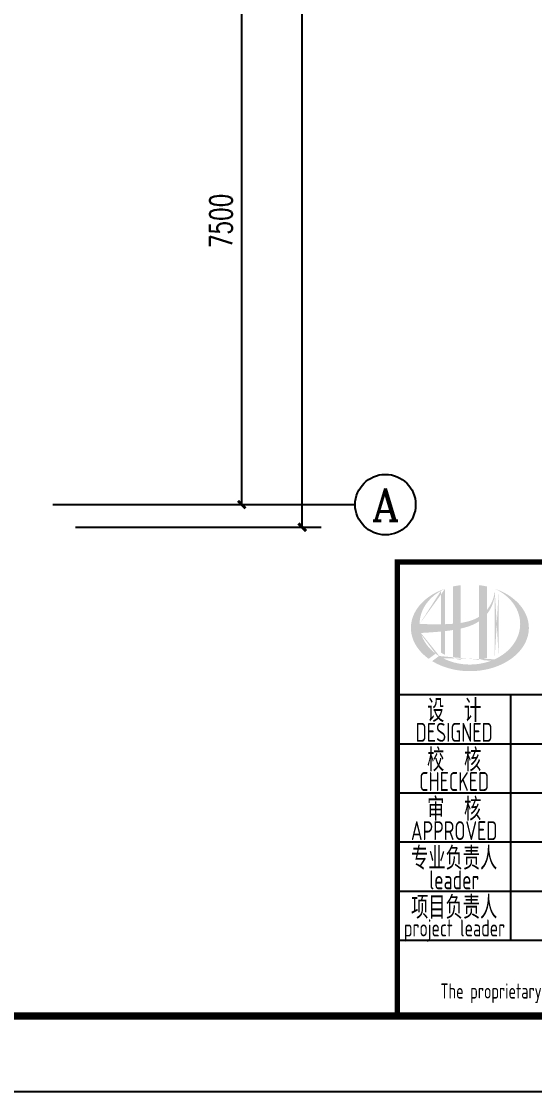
# Model space of a CAD drawing. Extents: x 4532298 to 10139194, y -639876 to -207028.
# Drawn here: x 4900831 to 4907619, y -350159 to -336009 of the extents above; entities that cross this region are included whole.
import ezdxf
from ezdxf.enums import TextEntityAlignment as Align

# ---------------------------------------------------------------- set-up
doc = ezdxf.new("R2010")
doc.units = 0
doc.header["$LTSCALE"] = 1000
doc.header["$MEASUREMENT"] = 0
doc.layers.get('0').update_dxf_attribs({"linetype": 'CONTINUOUS'})
doc.layers.get('Defpoints').update_dxf_attribs({"linetype": 'CONTINUOUS'})
for name, color, linetype in [('AXIS_TEXT', 7, 'CONTINUOUS'), ('PUB_TITLE', 4, 'CONTINUOUS'), ('建筑底图', 251, 'CONTINUOUS')]:
    doc.layers.add(name, color=color, linetype=linetype)
doc.styles.add('_TCH_AXIS', font='COMPLEX', dxfattribs={"bigfont": 'GBCBIG'})
doc.styles.add('_TCH_DIM_T3', font='SIMPLEX', dxfattribs={"width": 0.705882, "bigfont": 'GBCBIG'})
doc.styles.add('AHD', font='sceie.shx', dxfattribs={"width": 0.7, "bigfont": 'sceic.shx'})
doc.styles.add('COMPLEX', font='COMPLEX')
doc.dimstyles.new('_TCH_ARCH&&100', dxfattribs={"dimtxt": 297.5, "dimasz": 100, "dimexe": 250, "dimexo": 300, "dimgap": 126.25, "dimtad": 1, "dimdec": 0, "dimzin": 0, "dimdsep": 46, "dimtxsty": '_TCH_DIM_T3', "dimblk": 'ARCHTICK', "dimcen": 0.09, "dimclrt": 7, "dimazin": 2, "dimtfac": 1, "dimtdec": 0, "dimtix": 1, "dimtmove": 2, "dimatfit": 3, "dimfxl": 0, "dimtolj": 1, "dimtzin": 0, "dimarcsym": 0})

# ---------------------------------------------------------------- blocks, each defined once
blk = doc.blocks.new('_ArchTick')
at = {"color": 0, "linetype": 'ByBlock', "const_width": 0.4}
blk.add_lwpolyline([(-0.5, -0.5), (0.5, 0.5)], dxfattribs=at)
blk = doc.blocks.new('*D474')
at = {"layer": 'Defpoints', "color": 0, "transparency": 16777216}
for p in [(4901246, -297098), (4904546, -297098), (4901246, -342698)]:
    blk.add_point(p, dxfattribs=at)
at = {"layer": '建筑底图', "color": 0, "lineweight": -2, "transparency": 16777216}
for p, q in [((4901546, -297098), (4904796, -297098)), ((4904546, -342698), (4904546, -297098)), ((4901546, -342698), (4904796, -342698))]:
    blk.add_line(p, q, dxfattribs=at)
at = {"layer": '建筑底图', "color": 0, "lineweight": -2, "transparency": 16777216, "xscale": 100, "yscale": 100, "zscale": 100}
for p, rotation in [((4904546, -297098), 90), ((4904546, -342698), 270)]:
    blk.add_blockref('_ArchTick', p, dxfattribs=dict(at, rotation=rotation))
at = {"layer": '建筑底图', "color": 7, "transparency": 16777216, "insert": (4904271, -319898), "char_height": 297.5, "attachment_point": 5, "rotation": 90, "style": '_TCH_DIM_T3'}
blk.add_mtext('\\A1;45600', dxfattribs=at)
blk = doc.blocks.new('*D475')
at = {"layer": 'Defpoints', "color": 0, "transparency": 16777216}
for p in [(4901246, -334898), (4903746, -334898), (4901246, -342398)]:
    blk.add_point(p, dxfattribs=at)
at = {"layer": '建筑底图', "color": 0, "lineweight": -2, "transparency": 16777216}
for p, q in [((4901546, -334898), (4903996, -334898)), ((4903746, -342398), (4903746, -334898)), ((4901546, -342398), (4903996, -342398))]:
    blk.add_line(p, q, dxfattribs=at)
at = {"layer": '建筑底图', "color": 0, "lineweight": -2, "transparency": 16777216, "xscale": 100, "yscale": 100, "zscale": 100}
for p, rotation in [((4903746, -334898), 90), ((4903746, -342398), 270)]:
    blk.add_blockref('_ArchTick', p, dxfattribs=dict(at, rotation=rotation))
at = {"layer": '建筑底图', "color": 7, "transparency": 16777216, "insert": (4903471, -338648), "char_height": 297.5, "attachment_point": 5, "rotation": 90, "style": '_TCH_DIM_T3'}
blk.add_mtext('\\A1;7500', dxfattribs=at)
blk = doc.blocks.new('_AXISO')
blk.add_circle((0, 0), 0.5)
at = {"layer": 'AXIS_TEXT', "style": 'COMPLEX', "width": 1.041667}
blk.add_attdef('A', text='', height=0.56, dxfattribs=at).set_placement((-0.25, -0.28), (0.25, -0.28), align=Align.FIT)

msp = doc.modelspace()

# ---------------------------------------------------------------- hatches: boundary and pattern name
h = msp.add_hatch(color=256)
edge = h.paths.add_edge_path()
edge.add_spline(control_points=[(4906641.7, -344037.2), (4906647.8, -344035.8), (4906653.9, -344034.4), (4906703, -344022.5), (4906745.6, -344009.5), (4906820.6, -343978.4), (4906853.6, -343961.4), (4906884.4, -343940.8)], knot_values=[61.629012, 61.629012, 61.629012, 61.629012, 63.3304306, 63.3304306, 75.3536336, 75.3536336, 85.3986489, 85.3986489, 85.3986489, 85.3986489], degree=3, periodic=0)
edge.add_line((4906884.4, -343940.8), (4906884.4, -344451.1))
edge.add_spline(control_points=[(4906884.4, -344451.1), (4906901.6, -344448.3), (4906918.6, -344445), (4906953.3, -344436.9), (4906971, -344432.1), (4906988.4, -344426.6)], knot_values=[4.9084564, 4.9084564, 4.9084564, 4.9084564, 4.9928212, 4.9928212, 5.0830337, 5.0830337, 5.0830337, 5.0830337], degree=3, periodic=0)
edge.add_line((4906988.4, -344426.6), (4906988.4, -343845.2))
edge.add_spline(control_points=[(4906988.4, -343845.2), (4906997.1, -343834.3), (4907005.3, -343822.9), (4907031.3, -343783.3), (4907047, -343753.3), (4907076.3, -343680.5), (4907087.5, -343636.7), (4907092.2, -343591.4), (4907092.3, -343590.1), (4907092.4, -343588.9)], knot_values=[97.9917441, 97.9917441, 97.9917441, 97.9917441, 101.6421898, 101.6421898, 110.3379755, 110.3379755, 121.9343221, 121.9343221, 122.2706915, 122.2706915, 122.2706915, 122.2706915], degree=3, periodic=0)
edge.add_line((4907092.4, -343588.9), (4907092.4, -343518.4))
edge.add_spline(control_points=[(4907092.4, -343518.4), (4907092.3, -343526.1), (4907092, -343533.8), (4907091.4, -343541.5)], knot_values=[126.194075, 126.194075, 126.194075, 126.194075, 128.3967624, 128.3967624, 128.3967624, 128.3967624], degree=3, periodic=0)
edge.add_spline(control_points=[(4907091.4, -343541.5), (4907090.9, -343547.7), (4907090.3, -343553.9), (4907089.5, -343560.1)], knot_values=[124.4170495, 124.4170495, 124.4170495, 124.4170495, 126.194075, 126.194075, 126.194075, 126.194075], degree=3, periodic=0)
edge.add_spline(control_points=[(4907089.5, -343560.1), (4907088.4, -343569.2), (4907086.9, -343578.3), (4907085.1, -343587.4)], knot_values=[121.8052898, 121.8052898, 121.8052898, 121.8052898, 124.4170495, 124.4170495, 124.4170495, 124.4170495], degree=3, periodic=0)
edge.add_spline(control_points=[(4907085.1, -343587.4), (4907082.8, -343599.6), (4907079.8, -343611.7), (4907076.3, -343623.7)], knot_values=[118.3157402, 118.3157402, 118.3157402, 118.3157402, 121.8052898, 121.8052898, 121.8052898, 121.8052898], degree=3, periodic=0)
edge.add_spline(control_points=[(4907076.3, -343623.7), (4907072.8, -343635.8), (4907068.8, -343647.9), (4907064.2, -343659.7)], knot_values=[114.7959879, 114.7959879, 114.7959879, 114.7959879, 118.3157402, 118.3157402, 118.3157402, 118.3157402], degree=3, periodic=0)
edge.add_spline(control_points=[(4907064.2, -343659.7), (4907059.7, -343671.4), (4907054.8, -343682.9), (4907049.3, -343694.3)], knot_values=[111.3296409, 111.3296409, 111.3296409, 111.3296409, 114.7959879, 114.7959879, 114.7959879, 114.7959879], degree=3, periodic=0)
edge.add_spline(control_points=[(4907049.3, -343694.3), (4907043.8, -343705.8), (4907037.8, -343717.2), (4907031.3, -343728.3)], knot_values=[107.7952896, 107.7952896, 107.7952896, 107.7952896, 111.3296409, 111.3296409, 111.3296409, 111.3296409], degree=3, periodic=0)
edge.add_spline(control_points=[(4907031.3, -343728.3), (4907025, -343739.1), (4907018.3, -343749.6), (4907011.2, -343759.9)], knot_values=[104.3435789, 104.3435789, 104.3435789, 104.3435789, 107.7952896, 107.7952896, 107.7952896, 107.7952896], degree=3, periodic=0)
edge.add_spline(control_points=[(4907011.2, -343759.9), (4907004, -343770.3), (4906996.4, -343780.3), (4906988.4, -343790)], knot_values=[100.8506997, 100.8506997, 100.8506997, 100.8506997, 104.3435789, 104.3435789, 104.3435789, 104.3435789], degree=3, periodic=0)
edge.add_line((4906988.4, -343790), (4906988.4, -343480.8))
edge.add_spline(control_points=[(4906988.4, -343480.8), (4906954.4, -343473.2), (4906919.6, -343467.3), (4906884.4, -343463.2)], knot_values=[4.4239994, 4.4239994, 4.4239994, 4.4239994, 4.5587406, 4.5587406, 4.5587406, 4.5587406], degree=3, periodic=0)
edge.add_line((4906884.4, -343463.2), (4906884.4, -343881.4))
edge.add_spline(control_points=[(4906884.4, -343881.4), (4906812.5, -343925.9), (4906728.3, -343949.1), (4906641.7, -343962.2)], knot_values=[63.2462151, 63.2462151, 63.2462151, 63.2462151, 87.6891235, 87.6891235, 87.6891235, 87.6891235], degree=3, periodic=0)
edge.add_line((4906641.7, -343962.2), (4906641.7, -343463.2))
edge.add_spline(control_points=[(4906641.7, -343463.2), (4906606.6, -343467.3), (4906571.8, -343473.2), (4906537.7, -343480.8)], knot_values=[4.8660382, 4.8660382, 4.8660382, 4.8660382, 5.0007773, 5.0007773, 5.0007773, 5.0007773], degree=3, periodic=0)
edge.add_line((4906537.7, -343480.8), (4906537.7, -343973.6))
edge.add_spline(control_points=[(4906537.7, -343973.6), (4906536, -343973.7), (4906501.1, -343976.4), (4906466.5, -343978.1), (4906433.7, -343979.1)], knot_values=[43.6573559, 43.6573559, 43.6573559, 43.6573559, 44.1342527, 53.4970917, 53.4970917, 53.4970917, 53.4970917], degree=3, periodic=0)
edge.add_line((4906433.7, -343979.1), (4906433.7, -343510))
edge.add_spline(control_points=[(4906433.7, -343510), (4906416.7, -343515.9), (4906399.9, -343522.2), (4906383.5, -343528.9)], knot_values=[5.1415698, 5.1415698, 5.1415698, 5.1415698, 5.2129208, 5.2129208, 5.2129208, 5.2129208], degree=3, periodic=0)
edge.add_spline(control_points=[(4906383.5, -343528.9), (4906376.6, -343531.7), (4906369.8, -343534.6), (4906337.6, -343548.8), (4906313, -343561.1), (4906289.5, -343574.3)], knot_values=[5.2129208, 5.2129208, 5.2129208, 5.2129208, 5.2429596, 5.2429596, 5.3556227, 5.3556227, 5.3556227, 5.3556227], degree=3, periodic=0)
edge.add_spline(control_points=[(4906289.5, -343574.3), (4906274.7, -343582.6), (4906260.2, -343591.4), (4906246.2, -343600.5)], knot_values=[5.3556227, 5.3556227, 5.3556227, 5.3556227, 5.4269737, 5.4269737, 5.4269737, 5.4269737], degree=3, periodic=0)
edge.add_spline(control_points=[(4906246.2, -343600.5), (4906238.8, -343605.3), (4906231.5, -343610.2), (4906218, -343619.7), (4906211.8, -343624.2), (4906205.7, -343628.8)], knot_values=[5.4269737, 5.4269737, 5.4269737, 5.4269737, 5.4647645, 5.4647645, 5.4983247, 5.4983247, 5.4983247, 5.4983247], degree=3, periodic=0)
edge.add_spline(control_points=[(4906205.7, -343628.8), (4906179.6, -343648.4), (4906155.5, -343669.3), (4906133.6, -343691.2)], knot_values=[5.4983247, 5.4983247, 5.4983247, 5.4983247, 5.6410266, 5.6410266, 5.6410266, 5.6410266], degree=3, periodic=0)
edge.add_spline(control_points=[(4906133.6, -343691.2), (4906126.6, -343698.2), (4906119.9, -343705.3), (4906099.4, -343727.9), (4906086.5, -343743.8), (4906074.8, -343760)], knot_values=[5.6410266, 5.6410266, 5.6410266, 5.6410266, 5.6865694, 5.6865694, 5.7837285, 5.7837285, 5.7837285, 5.7837285], degree=3, periodic=0)
edge.add_spline(control_points=[(4906074.8, -343760), (4906059.6, -343780.7), (4906046.3, -343802.1), (4906033.2, -343827.1), (4906031.6, -343830.3), (4906030, -343833.4)], knot_values=[5.7837285, 5.7837285, 5.7837285, 5.7837285, 5.9083744, 5.9083744, 5.9264305, 5.9264305, 5.9264305, 5.9264305], degree=3, periodic=0)
edge.add_spline(control_points=[(4906030, -343833.4), (4906017.5, -343858.6), (4906007.5, -343884.2), (4906000, -343910.2)], knot_values=[5.9264305, 5.9264305, 5.9264305, 5.9264305, 6.0691324, 6.0691324, 6.0691324, 6.0691324], degree=3, periodic=0)
edge.add_spline(control_points=[(4906000, -343910.2), (4905996.8, -343921.3), (4905994, -343932.4), (4905988.7, -343958.6), (4905986.4, -343973.6), (4905985, -343988.7)], knot_values=[6.0691324, 6.0691324, 6.0691324, 6.0691324, 6.1301793, 6.1301793, 6.2118343, 6.2118343, 6.2118343, 6.2118343], degree=3, periodic=0)
edge.add_spline(control_points=[(4905985, -343988.7), (4905983.7, -344001.8), (4905983.1, -344015), (4905983.1, -344028.2)], knot_values=[6.2118343, 6.2118343, 6.2118343, 6.2118343, 6.2831853, 6.2831853, 6.2831853, 6.2831853], degree=3, periodic=0)
edge.add_spline(control_points=[(4905983.1, -344028.2), (4905983.1, -344037.6), (4905983.4, -344046.9), (4905984, -344056.2)], knot_values=[6.2831853, 6.2831853, 6.2831853, 6.2831853, 6.3336547, 6.3336547, 6.3336547, 6.3336547], degree=3, periodic=0)
edge.add_spline(control_points=[(4905984, -344056.2), (4905985.3, -344074.9), (4905987.8, -344093.5), (4905991.5, -344112)], knot_values=[6.3336547, 6.3336547, 6.3336547, 6.3336547, 6.4345936, 6.4345936, 6.4345936, 6.4345936], degree=3, periodic=0)
edge.add_spline(control_points=[(4905991.5, -344112), (4905991.8, -344113.2), (4905992.1, -344114.4), (4905996, -344132.9), (4906000.8, -344150.1), (4906006.6, -344167.1)], knot_values=[6.4345936, 6.4345936, 6.4345936, 6.4345936, 6.4412784, 6.4412784, 6.5355325, 6.5355325, 6.5355325, 6.5355325], degree=3, periodic=0)
edge.add_spline(control_points=[(4906006.6, -344167.1), (4906012.9, -344185.4), (4906020.4, -344203.4), (4906029.1, -344221.2)], knot_values=[6.5355325, 6.5355325, 6.5355325, 6.5355325, 6.6364714, 6.6364714, 6.6364714, 6.6364714], degree=3, periodic=0)
edge.add_spline(control_points=[(4906029.1, -344221.2), (4906031.3, -344225.7), (4906033.6, -344230.1), (4906043, -344247.8), (4906050.7, -344260.8), (4906059, -344273.6)], knot_values=[6.6364714, 6.6364714, 6.6364714, 6.6364714, 6.6618943, 6.6618943, 6.7374102, 6.7374102, 6.7374102, 6.7374102], degree=3, periodic=0)
edge.add_spline(control_points=[(4906059, -344273.6), (4906070.2, -344290.8), (4906082.6, -344307.6), (4906096.1, -344324)], knot_values=[6.7374102, 6.7374102, 6.7374102, 6.7374102, 6.8383491, 6.8383491, 6.8383491, 6.8383491], degree=3, periodic=0)
edge.add_spline(control_points=[(4906096.1, -344324), (4906102, -344331.1), (4906108.2, -344338.2), (4906122.7, -344354.2), (4906131.2, -344363), (4906140.1, -344371.6)], knot_values=[6.8383491, 6.8383491, 6.8383491, 6.8383491, 6.8825101, 6.8825101, 6.939288, 6.939288, 6.939288, 6.939288], degree=3, periodic=0)
edge.add_spline(control_points=[(4906140.1, -344371.6), (4906155.9, -344387), (4906172.8, -344401.8), (4906190.7, -344416)], knot_values=[6.939288, 6.939288, 6.939288, 6.939288, 7.0402268, 7.0402268, 7.0402268, 7.0402268], degree=3, periodic=0)
edge.add_spline(control_points=[(4906190.7, -344416), (4906199.6, -344423.1), (4906208.8, -344430.1), (4906218.2, -344436.9)], knot_values=[7.0402268, 7.0402268, 7.0402268, 7.0402268, 7.0906963, 7.0906963, 7.0906963, 7.0906963], degree=3, periodic=0)
edge.add_line((4906218.2, -344436.9), (4906309.4, -344368.5))
edge.add_ellipse((4906763.1, -343976.2), major_axis=(665, 0), ratio=0.8066765, start_angle=192.81901, end_angle=226.98533, ccw=False)
edge.add_spline(control_points=[(4906114.6, -344095.3), (4906138.7, -344093.8), (4906162.7, -344092.3), (4906251.4, -344086.8), (4906316.2, -344082.5), (4906381.7, -344076.2)], knot_values=[11.3982633, 11.3982633, 11.3982633, 11.3982633, 18.4072897, 18.4072897, 37.1809397, 37.1809397, 37.1809397, 37.1809397], degree=3, periodic=0)
edge.add_line((4906381.7, -344076.2), (4906381.7, -344355.2))
edge.add_spline(control_points=[(4906381.7, -344355.2), (4906385.3, -344357.5), (4906388.9, -344359.7), (4906405.8, -344369.9), (4906419.6, -344377.4), (4906433.7, -344384.6)], knot_values=[4.0499446, 4.0499446, 4.0499446, 4.0499446, 4.0720206, 4.0720206, 4.153257, 4.153257, 4.153257, 4.153257], degree=3, periodic=0)
edge.add_line((4906433.7, -344384.6), (4906433.7, -344070.7))
edge.add_spline(control_points=[(4906433.7, -344070.7), (4906465.9, -344067), (4906498.3, -344062.8), (4906533.2, -344057.4), (4906535.5, -344057.1), (4906537.7, -344056.7)], knot_values=[42.1350086, 42.1350086, 42.1350086, 42.1350086, 51.3072277, 51.3072277, 51.9485742, 51.9485742, 51.9485742, 51.9485742], degree=3, periodic=0)
edge.add_line((4906537.7, -344056.7), (4906537.7, -344426.7))
edge.add_spline(control_points=[(4906537.7, -344426.7), (4906571.4, -344437.2), (4906606.2, -344445.4), (4906641.7, -344451.1)], knot_values=[4.3417397, 4.3417397, 4.3417397, 4.3417397, 4.5163155, 4.5163155, 4.5163155, 4.5163155], degree=3, periodic=0)
edge.add_line((4906641.7, -344451.1), (4906641.7, -344037.2))
edge = h.paths.add_edge_path(flags=16)
edge.add_ellipse((4906763.1, -343976.2), major_axis=(665, 0), ratio=0.8066765, start_angle=124.98746, end_angle=179.99898, ccw=False)
edge.add_line((4906381.7, -343536.7), (4906381.7, -343980.3))
edge.add_spline(control_points=[(4906381.7, -343980.3), (4906286.4, -343981.6), (4906192.4, -343978.6), (4906098, -343976.2)], knot_values=[11.2737302, 11.2737302, 11.2737302, 11.2737302, 38.6875129, 38.6875129, 38.6875129, 38.6875129], degree=3, periodic=0)
edge = h.paths.add_edge_path()
edge.add_spline(control_points=[(4906264.2, -344467.4), (4906295.3, -344486.4), (4906328.4, -344503.6), (4906413.1, -344540.9), (4906466.3, -344558.7), (4906577.1, -344585.3), (4906634.5, -344594), (4906750.7, -344601.8), (4906809.3, -344600.8), (4906924.9, -344589.4), (4906981.8, -344578.8), (4907090.8, -344548.8), (4907142.9, -344529.2), (4907239.8, -344482.4), (4907284.6, -344455), (4907364.6, -344394.1), (4907399.8, -344360.5), (4907459.1, -344289), (4907483.2, -344251.1), (4907519.6, -344173), (4907531.9, -344132.8), (4907544.4, -344051.6), (4907544.7, -344010.6), (4907533.2, -343929.1), (4907521.4, -343888.6), (4907485.8, -343809.9), (4907462, -343771.7), (4907403.2, -343699.5), (4907368.2, -343665.6), (4907288.4, -343603.9), (4907243.6, -343576.2), (4907162.4, -343536.5), (4907128.1, -343522.2), (4907092.4, -343510)], knot_values=[0.8864206, 0.8864206, 0.8864206, 0.8864206, 1.0405566, 1.0405566, 1.2611724, 1.2611724, 1.4817883, 1.4817883, 1.7024042, 1.7024042, 1.9230201, 1.9230201, 2.1436359, 2.1436359, 2.3642518, 2.3642518, 2.5848677, 2.5848677, 2.8054836, 2.8054836, 3.0260994, 3.0260994, 3.2467153, 3.2467153, 3.4685202, 3.4685202, 3.6903251, 3.6903251, 3.9121301, 3.9121301, 4.133935, 4.133935, 4.2832086, 4.2832086, 4.2832086, 4.2832086], degree=3, periodic=0)
edge.add_line((4907092.4, -343510), (4907092.4, -343510.1))
edge.add_spline(control_points=[(4907092.4, -343510.2), (4907092.4, -343512.9), (4907092.4, -343515.7), (4907092.4, -343518.4)], knot_values=[128.3967624, 128.3967624, 128.3967624, 128.3967624, 129.1921934, 129.1921934, 129.1921934, 129.1921934], degree=3, periodic=0)
edge.add_line((4907092.4, -343518.4), (4907092.4, -344442.3))
edge.add_ellipse((4906763.1, -343976.2), major_axis=(665, 0), ratio=0.8066765, start_angle=232.10542, end_angle=299.68334, ccw=False)
edge.add_line((4906354.6, -344399.6), (4906264.2, -344467.4))
edge = h.paths.add_edge_path(flags=16)
edge.add_ellipse((4906763.1, -343976.2), major_axis=(665, 0), ratio=0.8066765, start_angle=304.98746, end_angle=415.01211, ccw=False)
edge.add_line((4907144.4, -344415.7), (4907144.4, -343536.7))
h = msp.add_hatch(color=256)
edge = h.paths.add_edge_path()
edge.add_spline(control_points=[(4906641.7, -344037.2), (4906647.8, -344035.8), (4906653.9, -344034.4), (4906703, -344022.5), (4906745.6, -344009.5), (4906820.6, -343978.4), (4906853.6, -343961.4), (4906884.4, -343940.8)], knot_values=[61.629012, 61.629012, 61.629012, 61.629012, 63.3304306, 63.3304306, 75.3536336, 75.3536336, 85.3986489, 85.3986489, 85.3986489, 85.3986489], degree=3, periodic=0)
edge.add_line((4906884.4, -343940.8), (4906884.4, -344451.1))
edge.add_spline(control_points=[(4906884.4, -344451.1), (4906901.6, -344448.3), (4906918.6, -344445), (4906953.3, -344436.9), (4906971, -344432.1), (4906988.4, -344426.6)], knot_values=[4.9084564, 4.9084564, 4.9084564, 4.9084564, 4.9928212, 4.9928212, 5.0830337, 5.0830337, 5.0830337, 5.0830337], degree=3, periodic=0)
edge.add_line((4906988.4, -344426.6), (4906988.4, -343845.2))
edge.add_spline(control_points=[(4906988.4, -343845.2), (4906997.1, -343834.3), (4907005.3, -343822.9), (4907031.3, -343783.3), (4907047, -343753.3), (4907076.3, -343680.5), (4907087.5, -343636.7), (4907092.2, -343591.4), (4907092.3, -343590.1), (4907092.4, -343588.9)], knot_values=[97.9917441, 97.9917441, 97.9917441, 97.9917441, 101.6421898, 101.6421898, 110.3379755, 110.3379755, 121.9343221, 121.9343221, 122.2706915, 122.2706915, 122.2706915, 122.2706915], degree=3, periodic=0)
edge.add_line((4907092.4, -343588.9), (4907092.4, -343518.4))
edge.add_spline(control_points=[(4907092.4, -343518.4), (4907092.3, -343526.1), (4907092, -343533.8), (4907091.4, -343541.5)], knot_values=[126.194075, 126.194075, 126.194075, 126.194075, 128.3967624, 128.3967624, 128.3967624, 128.3967624], degree=3, periodic=0)
edge.add_spline(control_points=[(4907091.4, -343541.5), (4907090.9, -343547.7), (4907090.3, -343553.9), (4907089.5, -343560.1)], knot_values=[124.4170495, 124.4170495, 124.4170495, 124.4170495, 126.194075, 126.194075, 126.194075, 126.194075], degree=3, periodic=0)
edge.add_spline(control_points=[(4907089.5, -343560.1), (4907088.4, -343569.2), (4907086.9, -343578.3), (4907085.1, -343587.4)], knot_values=[121.8052898, 121.8052898, 121.8052898, 121.8052898, 124.4170495, 124.4170495, 124.4170495, 124.4170495], degree=3, periodic=0)
edge.add_spline(control_points=[(4907085.1, -343587.4), (4907082.8, -343599.6), (4907079.8, -343611.7), (4907076.3, -343623.7)], knot_values=[118.3157402, 118.3157402, 118.3157402, 118.3157402, 121.8052898, 121.8052898, 121.8052898, 121.8052898], degree=3, periodic=0)
edge.add_spline(control_points=[(4907076.3, -343623.7), (4907072.8, -343635.8), (4907068.8, -343647.9), (4907064.2, -343659.7)], knot_values=[114.7959879, 114.7959879, 114.7959879, 114.7959879, 118.3157402, 118.3157402, 118.3157402, 118.3157402], degree=3, periodic=0)
edge.add_spline(control_points=[(4907064.2, -343659.7), (4907059.7, -343671.4), (4907054.8, -343682.9), (4907049.3, -343694.3)], knot_values=[111.3296409, 111.3296409, 111.3296409, 111.3296409, 114.7959879, 114.7959879, 114.7959879, 114.7959879], degree=3, periodic=0)
edge.add_spline(control_points=[(4907049.3, -343694.3), (4907043.8, -343705.8), (4907037.8, -343717.2), (4907031.3, -343728.3)], knot_values=[107.7952896, 107.7952896, 107.7952896, 107.7952896, 111.3296409, 111.3296409, 111.3296409, 111.3296409], degree=3, periodic=0)
edge.add_spline(control_points=[(4907031.3, -343728.3), (4907025, -343739.1), (4907018.3, -343749.6), (4907011.2, -343759.9)], knot_values=[104.3435789, 104.3435789, 104.3435789, 104.3435789, 107.7952896, 107.7952896, 107.7952896, 107.7952896], degree=3, periodic=0)
edge.add_spline(control_points=[(4907011.2, -343759.9), (4907004, -343770.3), (4906996.4, -343780.3), (4906988.4, -343790)], knot_values=[100.8506997, 100.8506997, 100.8506997, 100.8506997, 104.3435789, 104.3435789, 104.3435789, 104.3435789], degree=3, periodic=0)
edge.add_line((4906988.4, -343790), (4906988.4, -343480.8))
edge.add_spline(control_points=[(4906988.4, -343480.8), (4906954.4, -343473.2), (4906919.6, -343467.3), (4906884.4, -343463.2)], knot_values=[4.4239994, 4.4239994, 4.4239994, 4.4239994, 4.5587406, 4.5587406, 4.5587406, 4.5587406], degree=3, periodic=0)
edge.add_line((4906884.4, -343463.2), (4906884.4, -343881.4))
edge.add_spline(control_points=[(4906884.4, -343881.4), (4906812.5, -343925.9), (4906728.3, -343949.1), (4906641.7, -343962.2)], knot_values=[63.2462151, 63.2462151, 63.2462151, 63.2462151, 87.6891235, 87.6891235, 87.6891235, 87.6891235], degree=3, periodic=0)
edge.add_line((4906641.7, -343962.2), (4906641.7, -343463.2))
edge.add_spline(control_points=[(4906641.7, -343463.2), (4906606.6, -343467.3), (4906571.8, -343473.2), (4906537.7, -343480.8)], knot_values=[4.8660382, 4.8660382, 4.8660382, 4.8660382, 5.0007773, 5.0007773, 5.0007773, 5.0007773], degree=3, periodic=0)
edge.add_line((4906537.7, -343480.8), (4906537.7, -343973.6))
edge.add_spline(control_points=[(4906537.7, -343973.6), (4906536, -343973.7), (4906501.1, -343976.4), (4906466.5, -343978.1), (4906433.7, -343979.1)], knot_values=[43.6573559, 43.6573559, 43.6573559, 43.6573559, 44.1342527, 53.4970917, 53.4970917, 53.4970917, 53.4970917], degree=3, periodic=0)
edge.add_line((4906433.7, -343979.1), (4906433.7, -343510))
edge.add_spline(control_points=[(4906433.7, -343510), (4906416.7, -343515.9), (4906399.9, -343522.2), (4906383.5, -343528.9)], knot_values=[5.1415698, 5.1415698, 5.1415698, 5.1415698, 5.2129208, 5.2129208, 5.2129208, 5.2129208], degree=3, periodic=0)
edge.add_spline(control_points=[(4906383.5, -343528.9), (4906376.6, -343531.7), (4906369.8, -343534.6), (4906337.6, -343548.8), (4906313, -343561.1), (4906289.5, -343574.3)], knot_values=[5.2129208, 5.2129208, 5.2129208, 5.2129208, 5.2429596, 5.2429596, 5.3556227, 5.3556227, 5.3556227, 5.3556227], degree=3, periodic=0)
edge.add_spline(control_points=[(4906289.5, -343574.3), (4906274.7, -343582.6), (4906260.2, -343591.4), (4906246.2, -343600.5)], knot_values=[5.3556227, 5.3556227, 5.3556227, 5.3556227, 5.4269737, 5.4269737, 5.4269737, 5.4269737], degree=3, periodic=0)
edge.add_spline(control_points=[(4906246.2, -343600.5), (4906238.8, -343605.3), (4906231.5, -343610.2), (4906218, -343619.7), (4906211.8, -343624.2), (4906205.7, -343628.8)], knot_values=[5.4269737, 5.4269737, 5.4269737, 5.4269737, 5.4647645, 5.4647645, 5.4983247, 5.4983247, 5.4983247, 5.4983247], degree=3, periodic=0)
edge.add_spline(control_points=[(4906205.7, -343628.8), (4906179.6, -343648.4), (4906155.5, -343669.3), (4906133.6, -343691.2)], knot_values=[5.4983247, 5.4983247, 5.4983247, 5.4983247, 5.6410266, 5.6410266, 5.6410266, 5.6410266], degree=3, periodic=0)
edge.add_spline(control_points=[(4906133.6, -343691.2), (4906126.6, -343698.2), (4906119.9, -343705.3), (4906099.4, -343727.9), (4906086.5, -343743.8), (4906074.8, -343760)], knot_values=[5.6410266, 5.6410266, 5.6410266, 5.6410266, 5.6865694, 5.6865694, 5.7837285, 5.7837285, 5.7837285, 5.7837285], degree=3, periodic=0)
edge.add_spline(control_points=[(4906074.8, -343760), (4906059.6, -343780.7), (4906046.3, -343802.1), (4906033.2, -343827.1), (4906031.6, -343830.3), (4906030, -343833.4)], knot_values=[5.7837285, 5.7837285, 5.7837285, 5.7837285, 5.9083744, 5.9083744, 5.9264305, 5.9264305, 5.9264305, 5.9264305], degree=3, periodic=0)
edge.add_spline(control_points=[(4906030, -343833.4), (4906017.5, -343858.6), (4906007.5, -343884.2), (4906000, -343910.2)], knot_values=[5.9264305, 5.9264305, 5.9264305, 5.9264305, 6.0691324, 6.0691324, 6.0691324, 6.0691324], degree=3, periodic=0)
edge.add_spline(control_points=[(4906000, -343910.2), (4905996.8, -343921.3), (4905994, -343932.4), (4905988.7, -343958.6), (4905986.4, -343973.6), (4905985, -343988.7)], knot_values=[6.0691324, 6.0691324, 6.0691324, 6.0691324, 6.1301793, 6.1301793, 6.2118343, 6.2118343, 6.2118343, 6.2118343], degree=3, periodic=0)
edge.add_spline(control_points=[(4905985, -343988.7), (4905983.7, -344001.8), (4905983.1, -344015), (4905983.1, -344028.2)], knot_values=[6.2118343, 6.2118343, 6.2118343, 6.2118343, 6.2831853, 6.2831853, 6.2831853, 6.2831853], degree=3, periodic=0)
edge.add_spline(control_points=[(4905983.1, -344028.2), (4905983.1, -344037.6), (4905983.4, -344046.9), (4905984, -344056.2)], knot_values=[6.2831853, 6.2831853, 6.2831853, 6.2831853, 6.3336547, 6.3336547, 6.3336547, 6.3336547], degree=3, periodic=0)
edge.add_spline(control_points=[(4905984, -344056.2), (4905985.3, -344074.9), (4905987.8, -344093.5), (4905991.5, -344112)], knot_values=[6.3336547, 6.3336547, 6.3336547, 6.3336547, 6.4345936, 6.4345936, 6.4345936, 6.4345936], degree=3, periodic=0)
edge.add_spline(control_points=[(4905991.5, -344112), (4905991.8, -344113.2), (4905992.1, -344114.4), (4905996, -344132.9), (4906000.8, -344150.1), (4906006.6, -344167.1)], knot_values=[6.4345936, 6.4345936, 6.4345936, 6.4345936, 6.4412784, 6.4412784, 6.5355325, 6.5355325, 6.5355325, 6.5355325], degree=3, periodic=0)
edge.add_spline(control_points=[(4906006.6, -344167.1), (4906012.9, -344185.4), (4906020.4, -344203.4), (4906029.1, -344221.2)], knot_values=[6.5355325, 6.5355325, 6.5355325, 6.5355325, 6.6364714, 6.6364714, 6.6364714, 6.6364714], degree=3, periodic=0)
edge.add_spline(control_points=[(4906029.1, -344221.2), (4906031.3, -344225.7), (4906033.6, -344230.1), (4906043, -344247.8), (4906050.7, -344260.8), (4906059, -344273.6)], knot_values=[6.6364714, 6.6364714, 6.6364714, 6.6364714, 6.6618943, 6.6618943, 6.7374102, 6.7374102, 6.7374102, 6.7374102], degree=3, periodic=0)
edge.add_spline(control_points=[(4906059, -344273.6), (4906070.2, -344290.8), (4906082.6, -344307.6), (4906096.1, -344324)], knot_values=[6.7374102, 6.7374102, 6.7374102, 6.7374102, 6.8383491, 6.8383491, 6.8383491, 6.8383491], degree=3, periodic=0)
edge.add_spline(control_points=[(4906096.1, -344324), (4906102, -344331.1), (4906108.2, -344338.2), (4906122.7, -344354.2), (4906131.2, -344363), (4906140.1, -344371.6)], knot_values=[6.8383491, 6.8383491, 6.8383491, 6.8383491, 6.8825101, 6.8825101, 6.939288, 6.939288, 6.939288, 6.939288], degree=3, periodic=0)
edge.add_spline(control_points=[(4906140.1, -344371.6), (4906155.9, -344387), (4906172.8, -344401.8), (4906190.7, -344416)], knot_values=[6.939288, 6.939288, 6.939288, 6.939288, 7.0402268, 7.0402268, 7.0402268, 7.0402268], degree=3, periodic=0)
edge.add_spline(control_points=[(4906190.7, -344416), (4906199.6, -344423.1), (4906208.8, -344430.1), (4906218.2, -344436.9)], knot_values=[7.0402268, 7.0402268, 7.0402268, 7.0402268, 7.0906963, 7.0906963, 7.0906963, 7.0906963], degree=3, periodic=0)
edge.add_line((4906218.2, -344436.9), (4906309.4, -344368.5))
edge.add_ellipse((4906763.1, -343976.2), major_axis=(665, 0), ratio=0.8066765, start_angle=192.81901, end_angle=226.98533, ccw=False)
edge.add_spline(control_points=[(4906114.6, -344095.3), (4906138.7, -344093.8), (4906162.7, -344092.3), (4906251.4, -344086.8), (4906316.2, -344082.5), (4906381.7, -344076.2)], knot_values=[11.3982633, 11.3982633, 11.3982633, 11.3982633, 18.4072897, 18.4072897, 37.1809397, 37.1809397, 37.1809397, 37.1809397], degree=3, periodic=0)
edge.add_line((4906381.7, -344076.2), (4906381.7, -344355.2))
edge.add_spline(control_points=[(4906381.7, -344355.2), (4906385.3, -344357.5), (4906388.9, -344359.7), (4906405.8, -344369.9), (4906419.6, -344377.4), (4906433.7, -344384.6)], knot_values=[4.0499446, 4.0499446, 4.0499446, 4.0499446, 4.0720206, 4.0720206, 4.153257, 4.153257, 4.153257, 4.153257], degree=3, periodic=0)
edge.add_line((4906433.7, -344384.6), (4906433.7, -344070.7))
edge.add_spline(control_points=[(4906433.7, -344070.7), (4906465.9, -344067), (4906498.3, -344062.8), (4906533.2, -344057.4), (4906535.5, -344057.1), (4906537.7, -344056.7)], knot_values=[42.1350086, 42.1350086, 42.1350086, 42.1350086, 51.3072277, 51.3072277, 51.9485742, 51.9485742, 51.9485742, 51.9485742], degree=3, periodic=0)
edge.add_line((4906537.7, -344056.7), (4906537.7, -344426.7))
edge.add_spline(control_points=[(4906537.7, -344426.7), (4906571.4, -344437.2), (4906606.2, -344445.4), (4906641.7, -344451.1)], knot_values=[4.3417397, 4.3417397, 4.3417397, 4.3417397, 4.5163155, 4.5163155, 4.5163155, 4.5163155], degree=3, periodic=0)
edge.add_line((4906641.7, -344451.1), (4906641.7, -344037.2))
edge = h.paths.add_edge_path(flags=16)
edge.add_ellipse((4906763.1, -343976.2), major_axis=(665, 0), ratio=0.8066765, start_angle=124.98746, end_angle=179.99898, ccw=False)
edge.add_line((4906381.7, -343536.7), (4906381.7, -343980.3))
edge.add_spline(control_points=[(4906381.7, -343980.3), (4906286.4, -343981.6), (4906192.4, -343978.6), (4906098, -343976.2)], knot_values=[11.2737302, 11.2737302, 11.2737302, 11.2737302, 38.6875129, 38.6875129, 38.6875129, 38.6875129], degree=3, periodic=0)
edge = h.paths.add_edge_path()
edge.add_spline(control_points=[(4906264.2, -344467.4), (4906295.3, -344486.4), (4906328.4, -344503.6), (4906413.1, -344540.9), (4906466.3, -344558.7), (4906577.1, -344585.3), (4906634.5, -344594), (4906750.7, -344601.8), (4906809.3, -344600.8), (4906924.9, -344589.4), (4906981.8, -344578.8), (4907090.8, -344548.8), (4907142.9, -344529.2), (4907239.8, -344482.4), (4907284.6, -344455), (4907364.6, -344394.1), (4907399.8, -344360.5), (4907459.1, -344289), (4907483.2, -344251.1), (4907519.6, -344173), (4907531.9, -344132.8), (4907544.4, -344051.6), (4907544.7, -344010.6), (4907533.2, -343929.1), (4907521.4, -343888.6), (4907485.8, -343809.9), (4907462, -343771.7), (4907403.2, -343699.5), (4907368.2, -343665.6), (4907288.4, -343603.9), (4907243.6, -343576.2), (4907162.4, -343536.5), (4907128.1, -343522.2), (4907092.4, -343510)], knot_values=[0.8864206, 0.8864206, 0.8864206, 0.8864206, 1.0405566, 1.0405566, 1.2611724, 1.2611724, 1.4817883, 1.4817883, 1.7024042, 1.7024042, 1.9230201, 1.9230201, 2.1436359, 2.1436359, 2.3642518, 2.3642518, 2.5848677, 2.5848677, 2.8054836, 2.8054836, 3.0260994, 3.0260994, 3.2467153, 3.2467153, 3.4685202, 3.4685202, 3.6903251, 3.6903251, 3.9121301, 3.9121301, 4.133935, 4.133935, 4.2832086, 4.2832086, 4.2832086, 4.2832086], degree=3, periodic=0)
edge.add_line((4907092.4, -343510), (4907092.4, -343510.1))
edge.add_spline(control_points=[(4907092.4, -343510.2), (4907092.4, -343512.9), (4907092.4, -343515.7), (4907092.4, -343518.4)], knot_values=[128.3967624, 128.3967624, 128.3967624, 128.3967624, 129.1921934, 129.1921934, 129.1921934, 129.1921934], degree=3, periodic=0)
edge.add_line((4907092.4, -343518.4), (4907092.4, -344442.3))
edge.add_ellipse((4906763.1, -343976.2), major_axis=(665, 0), ratio=0.8066765, start_angle=232.10542, end_angle=299.68334, ccw=False)
edge.add_line((4906354.6, -344399.6), (4906264.2, -344467.4))
edge = h.paths.add_edge_path(flags=16)
edge.add_ellipse((4906763.1, -343976.2), major_axis=(665, 0), ratio=0.8066765, start_angle=304.98746, end_angle=415.01211, ccw=False)
edge.add_line((4907144.4, -344415.7), (4907144.4, -343536.7))

# ---------------------------------------------------------------- linework, layer by layer
for p, q in [((4905805.2, -344908.8), (4923805.2, -344908.8)), ((4907305.2, -348158.8), (4907305.2, -344908.8)), ((4905805.2, -345558.8), (4911305.2, -345558.8)), ((4905805.2, -346208.8), (4911305.2, -346208.8)), ((4905805.2, -346858.8), (4911305.2, -346858.8)), ((4905805.2, -347508.8), (4923805.2, -347508.8)), ((4905805.2, -348158.8), (4923805.2, -348158.8)), ((4905805.2, -349158.8), (4923805.2, -349158.8))]:
    msp.add_line(p, q)
msp.add_lwpolyline([(4923805.2, -343158.8, 70, 70, 0), (4905805.2, -343158.8, 70, 70, 0), (4905805.2, -349158.8, 0, 0, 0)], format="xyseb")
at = {"const_width": 70}
msp.add_lwpolyline([(4905805.2, -343158.8), (4905805.2, -349158.8)], dxfattribs=at)
at = {"layer": 'PUB_TITLE', "color": 4}
msp.add_lwpolyline([(4840705.2, -350158.8), (4924805.2, -350158.8), (4924805.2, -290758.8), (4840705.2, -290758.8)], close=True, dxfattribs=at)
at = {"layer": 'PUB_TITLE', "color": 4, "const_width": 100}
msp.add_lwpolyline([(4843205.2, -349158.8), (4923805.2, -349158.8), (4923805.2, -291758.8), (4843205.2, -291758.8)], close=True, dxfattribs=at)
at = {"layer": '建筑底图'}
msp.add_line((4901245.8, -342398.3), (4905245.8, -342398.3), dxfattribs=at)

# ---------------------------------------------------------------- block references
ref = msp.add_blockref('_AXISO', (4905645.8, -342398.3), dxfattribs=dict(at, xscale=800, yscale=800, zscale=800))
ref.add_attrib('A', 'A', dxfattribs={"layer": 'AXIS_TEXT', "color": 0, "height": 425.2, "style": '_TCH_AXIS'}).set_placement((4905463.6, -342610.9), (4905828, -342610.9), align=Align.FIT)

# ---------------------------------------------------------------- texts
at = {"style": 'AHD', "width": 0.8}
for s, height, p in [('设  计', 300, (4906555.2, -345108.8)), ('设  计', 300, (4906555.2, -345108.8)), ('DESIGNED', 250, (4906555.2, -345408.8)), ('DESIGNED', 250, (4906555.2, -345408.8)), ('校  核', 300, (4906555.2, -345758.8)), ('校  核', 300, (4906555.2, -345758.8)), ('CHECKED', 250, (4906555.2, -346058.8)), ('CHECKED', 250, (4906555.2, -346058.8)), ('审  核', 300, (4906555.2, -346408.8)), ('审  核', 300, (4906555.2, -346408.8)), ('APPROVED', 250, (4906555.2, -346708.8)), ('APPROVED', 250, (4906555.2, -346708.8)), ('专业负责人', 300, (4906555.2, -347058.8)), ('leader', 250, (4906555.2, -347358.8)), ('项目负责人', 300, (4906555.2, -347708.8)), ('project leader', 225, (4906559.3, -348028.8)), ('The proprietary right of this document belongs to Anhui Huadong Chemical And Medical Engineering  Co.,Ltd.  and any replication or transfer to the 3rd. side is forbidden without its permission. ', 200, (4914805.2, -348858.8))]:
    msp.add_text(s, height=height, dxfattribs=at).set_placement(p, align=Align.MIDDLE)

# ---------------------------------------------------------------- dimensions: what is measured, and where the dimension line sits
at = {"layer": '建筑底图'}
for p1, p2, distance, picture, middle in [((4901245.8, -342698.3), (4901245.8, -297098.3), -3300, '*D474', (4904270.8, -319898.3)), ((4901245.8, -342398.3), (4901245.8, -334898.3), -2500, '*D475', (4903470.8, -338648.3))]:
    dim = msp.add_aligned_dim(p1=p1, p2=p2, distance=distance, dimstyle='_TCH_ARCH&&100', dxfattribs=at)
    dim.commit()
    dim.dimension.update_dxf_attribs({"geometry": picture, "text_midpoint": middle})

doc.saveas('drawing.dxf')
